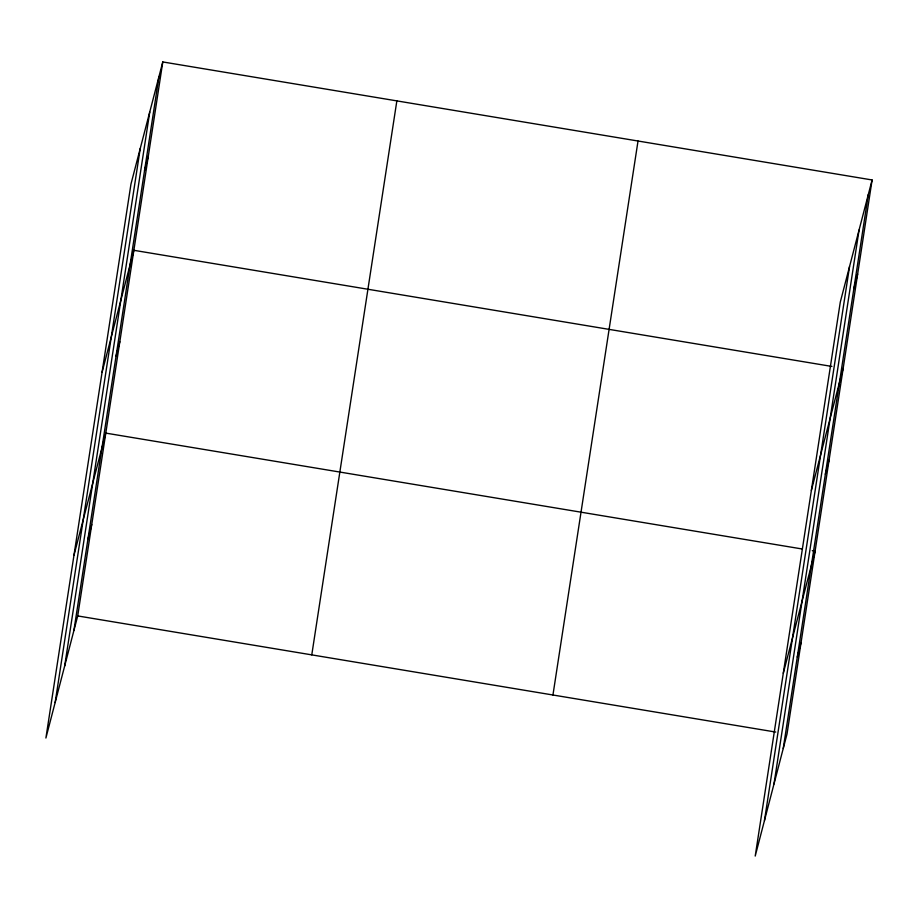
<?xml version="1.0" encoding="UTF-8"?>
<svg xmlns="http://www.w3.org/2000/svg" width="918" height="918" viewBox="0 0 918 918"><rect width="100%" height="100%" fill="white"/><g stroke="black" fill="none" stroke-linecap="round" stroke-linejoin="round"><path stroke-width="1.38" d="M55.149 702.545L140.225 148.555M64.673 665.975L149.749 111.996M73.91 630.482L158.986 76.504M162.784 61.942L130.976 184.048L45.9 738.038L77.709 615.932L162.784 61.942L872.1 179.962L787.024 733.952L755.216 856.058L840.291 302.068L872.1 179.962M311.776 654.878L396.851 100.888M552.946 695.006L638.021 141.016M764.465 820.566L849.54 266.576M773.989 783.995L859.064 230.005M783.238 748.503L868.313 194.513M144.528 170.679L148.314 156.129M102.047 372.41L133.856 250.304L831.892 366.443M116.024 356.264L119.822 341.714M73.979 555.218L105.777 433.112L802.412 549.021M87.956 539.084L91.743 524.522M853.843 288.7L857.641 274.138M811.363 490.419L843.172 368.313M825.351 474.285L829.138 459.723M783.295 673.238L815.104 551.133L812.281 550.662M797.272 657.093L801.058 642.543M77.709 615.932L775.744 732.071"/></g></svg>
